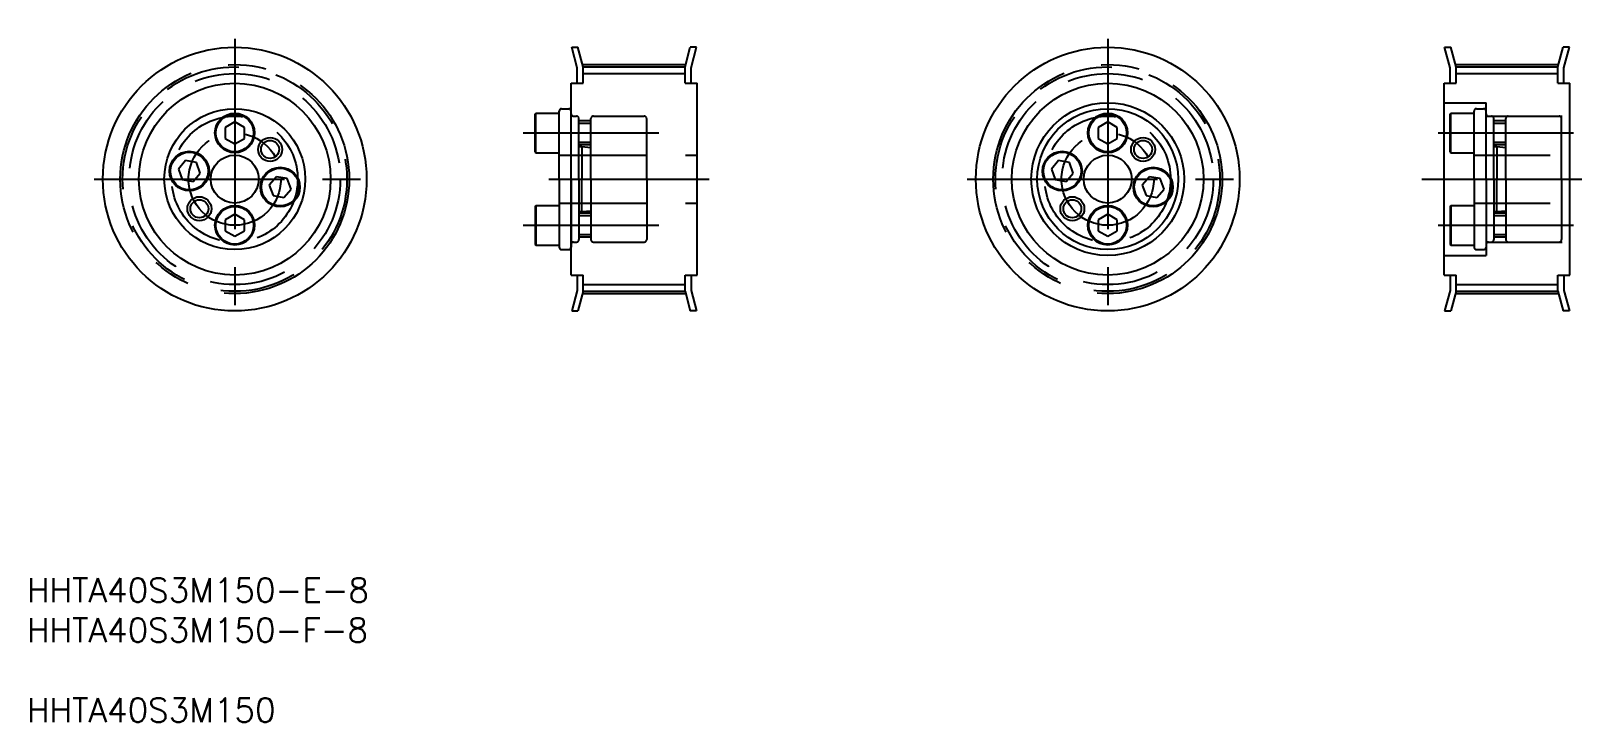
# Model space of a CAD drawing. Extents: x 16 to 275, y 12 to 127.
import ezdxf

# ---------------------------------------------------------------- set-up
doc = ezdxf.new("R2010")
doc.units = 0
doc.header["$PDMODE"] = 1
doc.linetypes.add('CENTER', pattern=[50.8, 31.75, -6.35, 6.35, -6.35])
doc.linetypes.add('DASHED', pattern=[19.05, 12.7, -6.35])
doc.layers.get('0').update_dxf_attribs({"linetype": 'CONTINUOUS'})
doc.layers.add('CENTER', color=1, linetype='CENTER')
doc.styles.add('MISUMI', font='txt.shx')

# ---------------------------------------------------------------- blocks, each defined once
blk = doc.blocks.new('*U5')
at = {"color": 7, "linetype": 'CONTINUOUS', "style": 'MISUMI'}
for s, p in [('HHTA40S3M150-E-8', (15.05, 31.56)), ('HHTA40S3M150-F-8', (15.05, 24.9)), ('HHTA40S3M150', (15.05, 11.56))]:
    blk.add_text(s, height=4, dxfattribs=at).set_placement(p)

msp = doc.modelspace()

# ---------------------------------------------------------------- linework, layer by layer
at = {"color": 7, "linetype": 'CONTINUOUS'}
for p, q in [((106.86, 120.73), (105.95, 124.14)), ((105.95, 124.14), (106.98, 124.14)), ((107.86, 120.86), (106.98, 124.14)), ((124.86, 120.86), (125.74, 124.14)), ((126.77, 124.14), (125.74, 124.14)), ((125.86, 120.73), (126.77, 124.14)), ((252.51, 120.73), (251.6, 124.14)), ((251.6, 124.14), (252.64, 124.14)), ((253.51, 120.86), (252.64, 124.14)), ((270.51, 120.86), (271.39, 124.14)), ((272.43, 124.14), (271.39, 124.14)), ((271.51, 120.73), (272.43, 124.14)), ((106.86, 118.14), (106.86, 120.73)), ((107.86, 120.86), (124.86, 120.86)), ((107.86, 118.14), (107.86, 120.86)), ((124.86, 118.14), (124.86, 120.86)), ((125.86, 118.14), (125.86, 120.73)), ((252.51, 118.14), (252.51, 120.73)), ((253.51, 120.86), (270.51, 120.86)), ((253.51, 118.14), (253.51, 120.86)), ((270.51, 118.14), (270.51, 120.86)), ((271.51, 118.14), (271.51, 120.73)), ((105.86, 86.14), (105.86, 118.14)), ((105.86, 118.14), (107.86, 118.14)), ((124.86, 118.14), (126.86, 118.14)), ((126.86, 86.14), (126.86, 118.14)), ((251.51, 86.14), (251.51, 118.14)), ((251.51, 118.14), (253.51, 118.14)), ((270.51, 118.14), (272.51, 118.14)), ((272.51, 86.14), (272.51, 118.14)), ((104.26, 113.89), (105.46, 113.89)), ((49.73, 111.69), (48.13, 110.77)), ((51.33, 110.77), (49.73, 111.69)), ((99.86, 112.98), (99.95, 113.14)), ((99.86, 106.71), (99.86, 112.98)), ((99.95, 106.54), (99.95, 113.14)), ((99.95, 113.14), (103.86, 113.14)), ((103.86, 102.14), (103.86, 113.49)), ((103.86, 106.54), (103.86, 113.14)), ((103.86, 107.84), (103.86, 111.84)), ((105.86, 102.14), (105.86, 113.49)), ((195.38, 111.69), (193.78, 110.77)), ((196.98, 110.77), (195.38, 111.69)), ((48.13, 110.77), (48.13, 108.92)), ((48.13, 108.92), (49.73, 108)), ((49.73, 108), (51.33, 108.92)), ((51.33, 108.92), (51.33, 110.77)), ((193.78, 110.77), (193.78, 108.92)), ((193.78, 108.92), (195.38, 108)), ((195.38, 108), (196.98, 108.92)), ((196.98, 108.92), (196.98, 110.77)), ((99.86, 106.71), (99.95, 106.54)), ((99.95, 106.54), (103.86, 106.54)), ((103.86, 107.82), (103.86, 107.82)), ((41.51, 105.22), (40.33, 103.8)), ((40.33, 103.8), (40.96, 102.07)), ((43.33, 104.9), (41.51, 105.22)), ((43.96, 103.16), (43.33, 104.9)), ((103.86, 104.98), (103.86, 104.98)), ((187.17, 105.22), (185.98, 103.8)), ((185.98, 103.8), (186.61, 102.07)), ((188.99, 104.9), (187.17, 105.22)), ((189.62, 103.16), (188.99, 104.9)), ((40.96, 102.07), (42.78, 101.75)), ((42.78, 101.75), (43.96, 103.16)), ((56.68, 102.54), (55.49, 101.13)), ((55.49, 101.13), (56.12, 99.39)), ((58.5, 102.22), (56.68, 102.54)), ((59.13, 100.49), (58.5, 102.22)), ((103.86, 102.14), (103.86, 90.79)), ((105.86, 102.14), (105.86, 90.79)), ((186.61, 102.07), (188.43, 101.75)), ((188.43, 101.75), (189.62, 103.16)), ((202.33, 102.54), (201.15, 101.13)), ((201.15, 101.13), (201.78, 99.39)), ((204.15, 102.22), (202.33, 102.54)), ((204.78, 100.49), (204.15, 102.22)), ((56.12, 99.39), (57.94, 99.07)), ((57.94, 99.07), (59.13, 100.49)), ((201.78, 99.39), (203.6, 99.07)), ((203.6, 99.07), (204.78, 100.49)), ((49.73, 96.29), (48.13, 95.37)), ((51.33, 95.37), (49.73, 96.29)), ((99.86, 97.58), (99.95, 97.74)), ((99.86, 97.58), (99.86, 91.31)), ((99.95, 97.74), (99.95, 91.14)), ((99.95, 97.74), (103.86, 97.74)), ((103.86, 97.74), (103.86, 91.14)), ((103.86, 96.44), (103.86, 92.44)), ((195.38, 96.29), (193.78, 95.37)), ((196.98, 95.37), (195.38, 96.29)), ((48.13, 95.37), (48.13, 93.52)), ((48.13, 93.52), (49.73, 92.6)), ((49.73, 92.6), (51.33, 93.52)), ((51.33, 93.52), (51.33, 95.37)), ((193.78, 95.37), (193.78, 93.52)), ((193.78, 93.52), (195.38, 92.6)), ((195.38, 92.6), (196.98, 93.52)), ((196.98, 93.52), (196.98, 95.37)), ((99.86, 91.31), (99.95, 91.14)), ((99.95, 91.14), (103.86, 91.14)), ((104.26, 90.39), (105.46, 90.39)), ((105.86, 86.14), (107.86, 86.14)), ((106.86, 86.14), (106.86, 83.56)), ((107.86, 83.42), (107.86, 86.14)), ((124.86, 83.42), (124.86, 86.14)), ((124.86, 86.14), (126.86, 86.14)), ((125.86, 86.14), (125.86, 83.56)), ((251.51, 86.14), (253.51, 86.14)), ((252.51, 86.14), (252.51, 83.56)), ((253.51, 83.42), (253.51, 86.14)), ((270.51, 83.42), (270.51, 86.14)), ((270.51, 86.14), (272.51, 86.14)), ((271.51, 86.14), (271.51, 83.56)), ((106.86, 83.56), (105.95, 80.14)), ((107.86, 83.42), (106.98, 80.14)), ((107.86, 83.42), (124.86, 83.42)), ((124.86, 83.42), (125.74, 80.14)), ((125.86, 83.56), (126.77, 80.14)), ((252.51, 83.56), (251.6, 80.14)), ((253.51, 83.42), (252.64, 80.14)), ((253.51, 83.42), (270.51, 83.42)), ((270.51, 83.42), (271.39, 80.14)), ((271.51, 83.56), (272.43, 80.14)), ((105.95, 80.14), (106.98, 80.14)), ((126.77, 80.14), (125.74, 80.14)), ((251.6, 80.14), (252.64, 80.14)), ((272.43, 80.14), (271.39, 80.14))]:
    msp.add_line(p, q, dxfattribs=at)
at = {"color": 3, "linetype": 'CONTINUOUS'}
for p, q in [((107.86, 119.75), (124.86, 119.75)), ((253.51, 119.75), (270.51, 119.75)), ((107.86, 84.53), (124.86, 84.53)), ((253.51, 84.53), (270.51, 84.53))]:
    msp.add_line(p, q, dxfattribs=at)
at = {"color": 3, "linetype": 'DASHED'}
for p, q in [((251.51, 114.89), (258.51, 114.89)), ((256.91, 113.89), (258.11, 113.89)), ((258.51, 112.64), (258.51, 114.89)), ((106.27, 112.64), (106.76, 112.64)), ((107.16, 102.14), (107.16, 112.24)), ((109.16, 111.84), (107.16, 111.84)), ((109.16, 111.44), (107.16, 111.44)), ((109.16, 102.14), (109.16, 112.24)), ((109.56, 112.64), (118.06, 112.64)), ((118.46, 102.14), (118.46, 112.24)), ((252.51, 112.98), (252.61, 113.14)), ((252.51, 106.71), (252.51, 112.98)), ((252.61, 106.54), (252.61, 113.14)), ((252.61, 113.14), (256.51, 113.14)), ((256.51, 102.14), (256.51, 113.49)), ((256.51, 106.54), (256.51, 113.14)), ((256.51, 107.84), (256.51, 111.84)), ((258.51, 102.14), (258.51, 113.49)), ((258.51, 112.64), (272.51, 112.64)), ((258.92, 112.64), (259.41, 112.64)), ((259.81, 102.14), (259.81, 112.24)), ((261.81, 111.84), (259.81, 111.84)), ((261.81, 111.44), (259.81, 111.44)), ((261.81, 102.14), (261.81, 112.24)), ((262.21, 112.64), (270.71, 112.64)), ((271.11, 102.14), (271.11, 112.24)), ((103.86, 106.14), (118.46, 106.14)), ((105.86, 106.14), (126.86, 106.14)), ((109.16, 108.24), (107.16, 108.24)), ((109.16, 107.84), (107.16, 107.84)), ((107.16, 107.57), (107.66, 107.57)), ((107.66, 107.57), (107.66, 102.14)), ((107.66, 107.57), (109.16, 107.42)), ((252.51, 106.71), (252.61, 106.54)), ((252.61, 106.54), (256.51, 106.54)), ((256.51, 107.82), (256.51, 107.82)), ((256.51, 106.14), (271.11, 106.14)), ((261.81, 108.24), (259.81, 108.24)), ((261.81, 107.84), (259.81, 107.84)), ((259.81, 107.57), (260.31, 107.57)), ((260.31, 107.57), (260.31, 102.14)), ((260.31, 107.57), (261.81, 107.42)), ((256.51, 104.98), (256.51, 104.98)), ((107.16, 102.14), (107.16, 92.04)), ((107.66, 96.71), (107.66, 102.14)), ((109.16, 102.14), (109.16, 92.04)), ((118.46, 102.14), (118.46, 92.04)), ((256.51, 102.14), (256.51, 90.79)), ((258.51, 102.14), (258.51, 90.79)), ((259.81, 102.14), (259.81, 92.04)), ((260.31, 96.71), (260.31, 102.14)), ((261.81, 102.14), (261.81, 92.04)), ((271.11, 102.14), (271.11, 92.04)), ((103.86, 98.14), (118.46, 98.14)), ((105.86, 98.14), (126.86, 98.14)), ((107.16, 96.71), (107.66, 96.71)), ((109.16, 96.44), (107.16, 96.44)), ((109.16, 96.04), (107.16, 96.04)), ((107.66, 96.71), (109.16, 96.86)), ((252.51, 97.58), (252.61, 97.74)), ((252.51, 97.58), (252.51, 91.31)), ((252.61, 97.74), (252.61, 91.14)), ((252.61, 97.74), (256.51, 97.74)), ((256.51, 98.14), (271.11, 98.14)), ((256.51, 97.74), (256.51, 91.14)), ((256.51, 96.44), (256.51, 92.44)), ((259.81, 96.71), (260.31, 96.71)), ((261.81, 96.44), (259.81, 96.44)), ((261.81, 96.04), (259.81, 96.04)), ((260.31, 96.71), (261.81, 96.86)), ((106.27, 91.64), (106.76, 91.64)), ((109.16, 92.84), (107.16, 92.84)), ((109.16, 92.44), (107.16, 92.44)), ((109.56, 91.64), (118.06, 91.64)), ((252.51, 91.31), (252.61, 91.14)), ((252.61, 91.14), (256.51, 91.14)), ((258.51, 91.64), (258.51, 89.39)), ((258.51, 91.64), (272.51, 91.64)), ((258.92, 91.64), (259.41, 91.64)), ((261.81, 92.84), (259.81, 92.84)), ((261.81, 92.44), (259.81, 92.44)), ((262.21, 91.64), (270.71, 91.64)), ((251.51, 89.39), (258.51, 89.39)), ((256.91, 90.39), (258.11, 90.39))]:
    msp.add_line(p, q, dxfattribs=at)
at = {"color": 7, "linetype": 'CONTINUOUS'}
for centre, radius in [((49.73, 102.14), 22), ((195.38, 102.14), 22), ((49.73, 102.14), 16), ((195.38, 102.14), 16), ((49.73, 102.14), 11.75), ((195.38, 102.14), 12.75), ((195.38, 102.14), 11.75), ((49.73, 109.84), 3.3), ((49.73, 109.84), 3.14), ((195.38, 109.84), 3.3), ((195.38, 109.84), 3.14), ((201.28, 107.09), 2), ((42.15, 103.48), 3.3), ((42.15, 103.48), 3.14), ((49.73, 102.14), 4), ((55.63, 107.09), 1.5), ((187.8, 103.48), 3.3), ((187.8, 103.48), 3.14), ((195.38, 102.14), 4), ((201.28, 107.09), 1.5), ((57.31, 100.81), 3.3), ((57.31, 100.81), 3.14), ((202.96, 100.81), 3.3), ((202.96, 100.81), 3.14), ((43.83, 97.2), 1.5), ((189.48, 97.2), 2), ((189.48, 97.2), 1.5), ((49.73, 94.44), 3.3), ((49.73, 94.44), 3.14), ((195.38, 94.44), 3.3), ((195.38, 94.44), 3.14)]:
    msp.add_circle(centre, radius, dxfattribs=at)
at = {"color": 3, "linetype": 'DASHED'}
for centre, radius in [((49.73, 102.14), 18.72), ((49.73, 102.14), 17.61), ((195.38, 102.14), 18.72), ((195.38, 102.14), 17.61), ((49.73, 102.14), 10.5), ((195.38, 102.14), 10.5)]:
    msp.add_circle(centre, radius, dxfattribs=at)
at = {"color": 3}
for centre in [(55.63, 107.09), (43.83, 97.2)]:
    msp.add_circle(centre, 2, dxfattribs=at)
at = {"color": 7, "linetype": 'CONTINUOUS'}
for centre, start, end in [((104.26, 113.49), 90, 180), ((105.46, 113.49), 0, 90), ((104.26, 90.79), 180, 270), ((105.46, 90.79), 270, 0)]:
    msp.add_arc(centre, 0.4, start, end, dxfattribs=at)
at = {"color": 3, "linetype": 'DASHED'}
for centre, radius, start, end in [((256.91, 113.49), 0.4, 90, 180), ((258.11, 113.49), 0.4, 0, 90), ((106.27, 113.05), 0.41, 180, 270), ((106.76, 112.24), 0.4, 0, 90), ((109.56, 112.24), 0.4, 90, 180), ((118.06, 112.24), 0.4, 0, 90), ((258.92, 113.05), 0.41, 180, 270), ((259.41, 112.24), 0.4, 0, 90), ((262.21, 112.24), 0.4, 90, 180), ((270.71, 112.24), 0.4, 0, 90), ((106.27, 91.23), 0.41, 90, 180), ((106.76, 92.04), 0.4, 270, 0), ((109.56, 92.04), 0.4, 180, 270), ((118.06, 92.04), 0.4, 270, 0), ((256.91, 90.79), 0.4, 180, 270), ((258.11, 90.79), 0.4, 270, 0), ((258.92, 91.23), 0.41, 90, 180), ((259.41, 92.04), 0.4, 270, 0), ((262.21, 92.04), 0.4, 180, 270), ((270.71, 92.04), 0.4, 270, 0)]:
    msp.add_arc(centre, radius, start, end, dxfattribs=at)
at = {"color": 7, "linetype": 'CONTINUOUS'}
for p in [(199.34, 126.85), (197.34, 124.35), (200.64, 121.65), (201.14, 121.65), (200.64, 113.05), (201.14, 113.05), (197.34, 110.35), (197.34, 106.6), (199.34, 107.85)]:
    msp.add_point(p, dxfattribs=at)
at = {"layer": 'CENTER', "color": 1, "linetype": 'CENTER'}
for p, q in [((49.73, 125.56), (49.73, 78.37)), ((195.38, 125.56), (195.38, 78.37)), ((107.86, 121.24), (124.86, 121.24)), ((253.51, 121.24), (270.51, 121.24)), ((97.86, 109.84), (120.46, 109.84)), ((250.51, 109.84), (273.11, 109.84)), ((26.26, 102.14), (73.09, 102.14)), ((102.15, 102.14), (128.86, 102.14)), ((171.92, 102.14), (218.75, 102.14)), ((247.81, 102.14), (274.51, 102.14)), ((97.86, 94.44), (120.46, 94.44)), ((250.51, 94.44), (273.11, 94.44)), ((107.86, 83.04), (124.86, 83.04)), ((253.51, 83.04), (270.51, 83.04))]:
    msp.add_line(p, q, dxfattribs=at)
for centre, radius in [((49.73, 102.14), 19.1), ((195.38, 102.14), 19.1), ((49.73, 102.14), 7.7), ((195.38, 102.14), 7.7)]:
    msp.add_circle(centre, radius, dxfattribs=at)

# ---------------------------------------------------------------- block references
at = {"color": 7, "linetype": 'CONTINUOUS'}
msp.add_blockref('*U5', (0, 0), dxfattribs=at)

doc.saveas('drawing.dxf')
